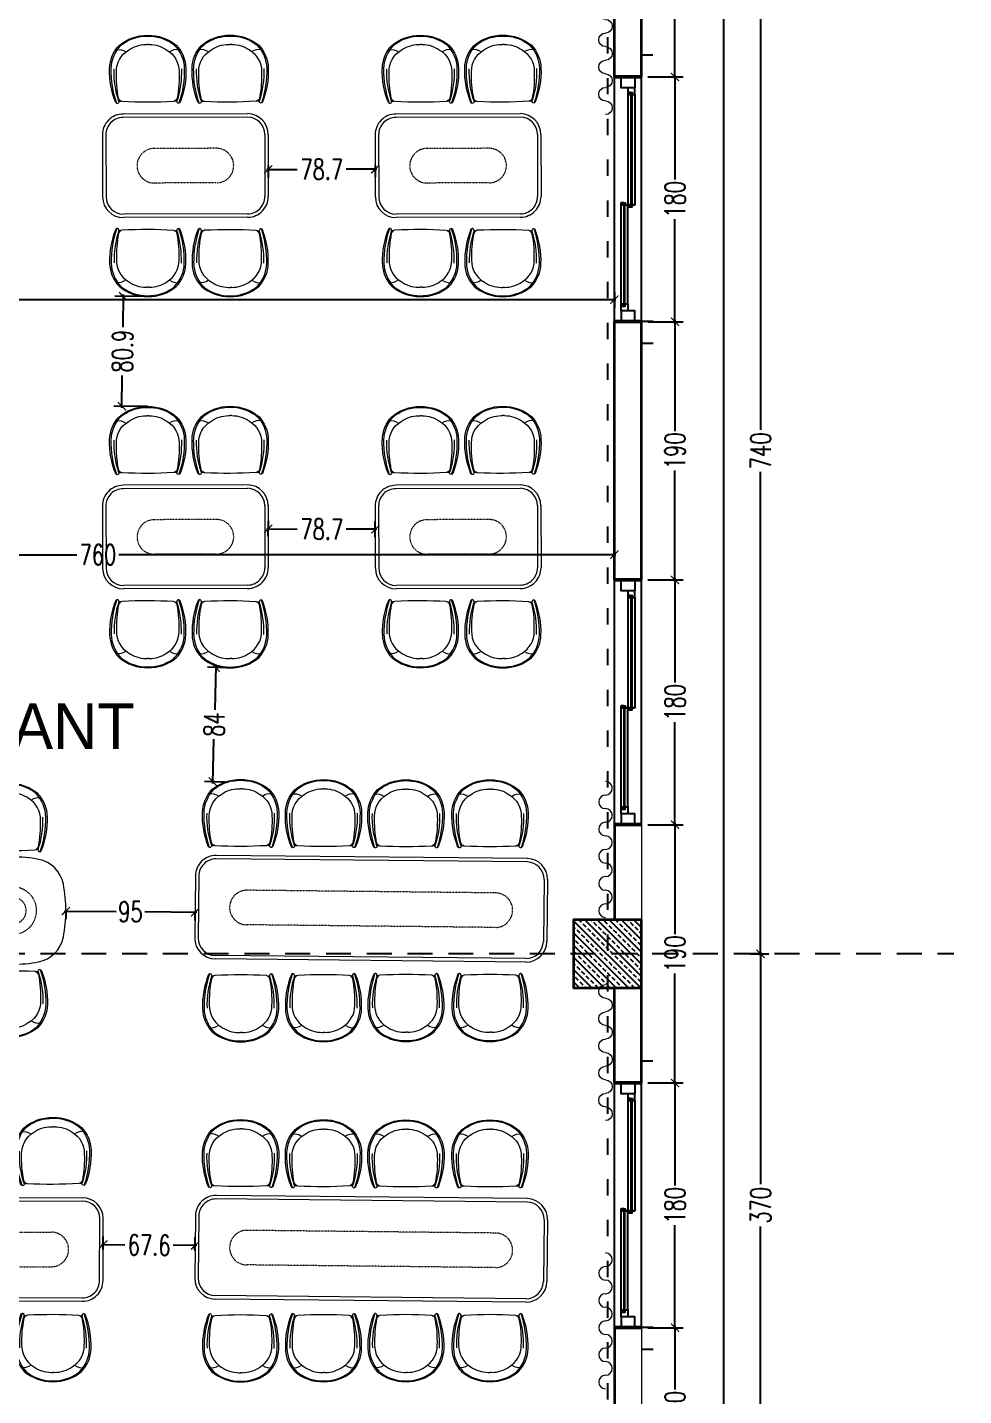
# Model space of a CAD drawing. Header units: centimetres. Extents: x -3207095 to 15275363, y -32656 to 4798027.
# Drawn here: x 685205 to 685894, y 4436887 to 4437893 of the extents above; entities that cross this region are included whole.
import ezdxf

# ---------------------------------------------------------------- set-up
doc = ezdxf.new("R2010")
doc.units = ezdxf.units.CM
for name, pattern in [('ACAD_ISO03W100', [30, 12, -18]), ('DUZ', [500, 500]), ('HIDDEN', [0.375, 0.25, -0.125]), ('TRAZOS1', [0.15, 0.1, -0.05])]:
    doc.linetypes.add(name, pattern=pattern)
doc.layers.get('0').update_dxf_attribs({"color": 1, "linetype": 'DUZ'})
for name, color, linetype in [('AGAC', 116, 'Continuous'), ('DIM', 1, 'DUZ'), ('KOLTAR_F', 145, 'Continuous'), ('PEN', 161, 'Continuous'), ('söve', 26, 'DUZ')]:
    doc.layers.add(name, color=color, linetype=linetype)
for name, color, linetype, lineweight in [('cam', 143, 'Continuous', 20), ('DUV', 220, 'Continuous', 50), ('DUVAR', 7, 'Continuous', 35), ('FE_PERDE', 205, 'Continuous', 15), ('Fix & Furniture', 144, 'Continuous', 13), ('Fix. Furniture', 144, 'Continuous', 9), ('gor25', 142, 'Continuous', 25), ('iç duvar', 7, 'Continuous', 50), ('KOLON_F', 3, 'Continuous', 35), ('Wall', 7, 'Continuous', 35)]:
    doc.layers.add(name, color=color, linetype=linetype, lineweight=lineweight)
doc.styles.add('DIM', font='ROMANSTW.SHX', dxfattribs={"width": 0.7})
doc.dimstyles.new('1_100', dxfattribs={"dimtxt": 15, "dimasz": 6, "dimexe": 6, "dimexo": 0, "dimgap": 2, "dimtad": 0, "dimdec": 1, "dimzin": 11, "dimdsep": 46, "dimtxsty": 'DIM', "dimblk": 'ARCHTICK', "dimcen": 3, "dimdle": 1.25, "dimclrt": 2, "dimadec": 0, "dimazin": 0, "dimtfac": 1.25, "dimtdec": 1, "dimtix": 1, "dimtofl": 0, "dimtmove": 1, "dimatfit": 3, "dimldrblk": 'ARCHTICK', "dimfxl": 20, "dimfxlon": 1, "dimtolj": 1, "dimtzin": 0, "dimarcsym": 0})

# ---------------------------------------------------------------- blocks, each defined once
blk = doc.blocks.new('GEN_BLOCK00601')
at = {"linetype": 'Continuous', "ltscale": 50}
for centre, start, end in [((50, 50), 0, 180), ((150, 50), 180, 0), ((250, 50), 0, 180), ((350, 50), 180, 0), ((450, 50), 0, 180), ((550, 50), 180, 0), ((650, 50), 0, 180), ((750, 50), 180, 0), ((850, 50), 0, 180), ((950, 50), 180, 0)]:
    blk.add_arc(centre, 50, start, end, dxfattribs=at)
for tag in ['FLOOR', 'Sfb']:
    blk.add_attdef(tag, (0, 0), '', height=1)
blk = doc.blocks.new('_ArchTick')
at = {"color": 0, "linetype": 'ByBlock', "const_width": 0.15}
blk.add_lwpolyline([(-0.5, -0.5), (0.5, 0.5)], dxfattribs=at)
blk = doc.blocks.new('*D5616')
at = {"layer": 'Defpoints', "color": 0, "linetype": 'Continuous', "lineweight": 5, "transparency": 16777216}
for p in [(685656.8, 4436936.9), (685681.4, 4436936.9), (685656.8, 4436816.9)]:
    blk.add_point(p, dxfattribs=at)
at = {"layer": 'DIM', "color": 0, "linetype": 'Continuous', "lineweight": -2, "transparency": 16777216}
for p, q in [((685661.4, 4436936.9), (685687.4, 4436936.9)), ((685681.4, 4436938.2), (685681.4, 4436891.4)), ((685681.4, 4436815.7), (685681.4, 4436862.4)), ((685661.4, 4436816.9), (685687.4, 4436816.9))]:
    blk.add_line(p, q, dxfattribs=at)
at = {"layer": 'DIM', "color": 0, "linetype": 'Continuous', "lineweight": -2, "transparency": 16777216, "xscale": 6, "yscale": 6, "zscale": 6}
for p, rotation in [((685681.4, 4436936.9), 90), ((685681.4, 4436816.9), 270)]:
    blk.add_blockref('_ArchTick', p, dxfattribs=dict(at, rotation=rotation))
at = {"layer": 'DIM', "color": 2, "linetype": 'Continuous', "lineweight": 5, "transparency": 16777216, "insert": (685681.4, 4436876.9), "char_height": 15, "attachment_point": 5, "rotation": 90, "style": 'DIM'}
blk.add_mtext('\\A1;120', dxfattribs=at)
blk = doc.blocks.new('*D5617')
at = {"layer": 'Defpoints', "color": 0, "linetype": 'Continuous', "lineweight": 5, "transparency": 16777216}
for p in [(685656.8, 4437116.9), (685681.4, 4437116.9), (685656.8, 4436936.9)]:
    blk.add_point(p, dxfattribs=at)
at = {"layer": 'DIM', "color": 0, "linetype": 'Continuous', "lineweight": -2, "transparency": 16777216}
for p, q in [((685661.4, 4437116.9), (685687.4, 4437116.9)), ((685681.4, 4437118.2), (685681.4, 4437041.4)), ((685681.4, 4436935.7), (685681.4, 4437012.4)), ((685661.4, 4436936.9), (685687.4, 4436936.9))]:
    blk.add_line(p, q, dxfattribs=at)
at = {"layer": 'DIM', "color": 0, "linetype": 'Continuous', "lineweight": -2, "transparency": 16777216, "xscale": 6, "yscale": 6, "zscale": 6}
for p, rotation in [((685681.4, 4437116.9), 90), ((685681.4, 4436936.9), 270)]:
    blk.add_blockref('_ArchTick', p, dxfattribs=dict(at, rotation=rotation))
at = {"layer": 'DIM', "color": 2, "linetype": 'Continuous', "lineweight": 5, "transparency": 16777216, "insert": (685681.4, 4437026.9), "char_height": 15, "attachment_point": 5, "rotation": 90, "style": 'DIM'}
blk.add_mtext('\\A1;180', dxfattribs=at)
blk = doc.blocks.new('*D5618')
at = {"layer": 'Defpoints', "color": 0, "linetype": 'Continuous', "lineweight": 5, "transparency": 16777216}
for p in [(685656.8, 4437306.9), (685681.4, 4437306.9), (685656.8, 4437116.9)]:
    blk.add_point(p, dxfattribs=at)
at = {"layer": 'DIM', "color": 0, "linetype": 'Continuous', "lineweight": -2, "transparency": 16777216}
for p, q in [((685661.4, 4437306.9), (685687.4, 4437306.9)), ((685681.4, 4437308.2), (685681.4, 4437226.4)), ((685681.4, 4437115.7), (685681.4, 4437197.4)), ((685661.4, 4437116.9), (685687.4, 4437116.9))]:
    blk.add_line(p, q, dxfattribs=at)
at = {"layer": 'DIM', "color": 0, "linetype": 'Continuous', "lineweight": -2, "transparency": 16777216, "xscale": 6, "yscale": 6, "zscale": 6}
for p, rotation in [((685681.4, 4437306.9), 90), ((685681.4, 4437116.9), 270)]:
    blk.add_blockref('_ArchTick', p, dxfattribs=dict(at, rotation=rotation))
at = {"layer": 'DIM', "color": 2, "linetype": 'Continuous', "lineweight": 5, "transparency": 16777216, "insert": (685681.4, 4437211.9), "char_height": 15, "attachment_point": 5, "rotation": 90, "style": 'DIM'}
blk.add_mtext('\\A1;190', dxfattribs=at)
blk = doc.blocks.new('*D5619')
at = {"layer": 'Defpoints', "color": 0, "linetype": 'Continuous', "lineweight": 5, "transparency": 16777216}
for p in [(685656.8, 4437486.9), (685681.4, 4437486.9), (685656.8, 4437306.9)]:
    blk.add_point(p, dxfattribs=at)
at = {"layer": 'DIM', "color": 0, "linetype": 'Continuous', "lineweight": -2, "transparency": 16777216}
for p, q in [((685661.4, 4437486.9), (685687.4, 4437486.9)), ((685681.4, 4437488.2), (685681.4, 4437411.4)), ((685681.4, 4437305.7), (685681.4, 4437382.4)), ((685661.4, 4437306.9), (685687.4, 4437306.9))]:
    blk.add_line(p, q, dxfattribs=at)
at = {"layer": 'DIM', "color": 0, "linetype": 'Continuous', "lineweight": -2, "transparency": 16777216, "xscale": 6, "yscale": 6, "zscale": 6}
for p, rotation in [((685681.4, 4437486.9), 90), ((685681.4, 4437306.9), 270)]:
    blk.add_blockref('_ArchTick', p, dxfattribs=dict(at, rotation=rotation))
at = {"layer": 'DIM', "color": 2, "linetype": 'Continuous', "lineweight": 5, "transparency": 16777216, "insert": (685681.4, 4437396.9), "char_height": 15, "attachment_point": 5, "rotation": 90, "style": 'DIM'}
blk.add_mtext('\\A1;180', dxfattribs=at)
blk = doc.blocks.new('*D5620')
at = {"layer": 'Defpoints', "color": 0, "linetype": 'Continuous', "lineweight": 5, "transparency": 16777216}
for p in [(685656.8, 4437676.9), (685681.4, 4437676.9), (685656.8, 4437486.9)]:
    blk.add_point(p, dxfattribs=at)
at = {"layer": 'DIM', "color": 0, "linetype": 'Continuous', "lineweight": -2, "transparency": 16777216}
for p, q in [((685681.4, 4437678.2), (685681.4, 4437596.4)), ((685661.4, 4437676.9), (685687.4, 4437676.9)), ((685681.4, 4437485.7), (685681.4, 4437567.4)), ((685661.4, 4437486.9), (685687.4, 4437486.9))]:
    blk.add_line(p, q, dxfattribs=at)
at = {"layer": 'DIM', "color": 0, "linetype": 'Continuous', "lineweight": -2, "transparency": 16777216, "xscale": 6, "yscale": 6, "zscale": 6}
for p, rotation in [((685681.4, 4437676.9), 90), ((685681.4, 4437486.9), 270)]:
    blk.add_blockref('_ArchTick', p, dxfattribs=dict(at, rotation=rotation))
at = {"layer": 'DIM', "color": 2, "linetype": 'Continuous', "lineweight": 5, "transparency": 16777216, "insert": (685681.4, 4437581.9), "char_height": 15, "attachment_point": 5, "rotation": 90, "style": 'DIM'}
blk.add_mtext('\\A1;190', dxfattribs=at)
blk = doc.blocks.new('*D5621')
at = {"layer": 'Defpoints', "color": 0, "linetype": 'Continuous', "lineweight": 5, "transparency": 16777216}
for p in [(685656.8, 4437856.9), (685681.4, 4437856.9), (685656.8, 4437676.9)]:
    blk.add_point(p, dxfattribs=at)
at = {"layer": 'DIM', "color": 0, "linetype": 'Continuous', "lineweight": -2, "transparency": 16777216}
for p, q in [((685661.4, 4437856.9), (685687.4, 4437856.9)), ((685681.4, 4437858.2), (685681.4, 4437781.4)), ((685681.4, 4437675.7), (685681.4, 4437752.4)), ((685661.4, 4437676.9), (685687.4, 4437676.9))]:
    blk.add_line(p, q, dxfattribs=at)
at = {"layer": 'DIM', "color": 0, "linetype": 'Continuous', "lineweight": -2, "transparency": 16777216, "xscale": 6, "yscale": 6, "zscale": 6}
for p, rotation in [((685681.4, 4437856.9), 90), ((685681.4, 4437676.9), 270)]:
    blk.add_blockref('_ArchTick', p, dxfattribs=dict(at, rotation=rotation))
at = {"layer": 'DIM', "color": 2, "linetype": 'Continuous', "lineweight": 5, "transparency": 16777216, "insert": (685681.4, 4437766.9), "char_height": 15, "attachment_point": 5, "rotation": 90, "style": 'DIM'}
blk.add_mtext('\\A1;180', dxfattribs=at)
blk = doc.blocks.new('*D5622')
at = {"layer": 'Defpoints', "color": 0, "linetype": 'Continuous', "lineweight": 5, "transparency": 16777216}
for p in [(685656.8, 4438046.9), (685681.4, 4438046.9), (685656.8, 4437856.9)]:
    blk.add_point(p, dxfattribs=at)
at = {"layer": 'DIM', "color": 0, "linetype": 'Continuous', "lineweight": -2, "transparency": 16777216}
for p, q in [((685661.4, 4438046.9), (685687.4, 4438046.9)), ((685681.4, 4438048.2), (685681.4, 4437966.4)), ((685681.4, 4437855.7), (685681.4, 4437937.4)), ((685661.4, 4437856.9), (685687.4, 4437856.9))]:
    blk.add_line(p, q, dxfattribs=at)
at = {"layer": 'DIM', "color": 0, "linetype": 'Continuous', "lineweight": -2, "transparency": 16777216, "xscale": 6, "yscale": 6, "zscale": 6}
for p, rotation in [((685681.4, 4438046.9), 90), ((685681.4, 4437856.9), 270)]:
    blk.add_blockref('_ArchTick', p, dxfattribs=dict(at, rotation=rotation))
at = {"layer": 'DIM', "color": 2, "linetype": 'Continuous', "lineweight": 5, "transparency": 16777216, "insert": (685681.4, 4437951.9), "char_height": 15, "attachment_point": 5, "rotation": 90, "style": 'DIM'}
blk.add_mtext('\\A1;190', dxfattribs=at)
blk = doc.blocks.new('*D4533')
at = {"layer": 'Defpoints', "color": 0, "linetype": 'Continuous', "lineweight": 5, "transparency": 16777216}
for p in [(685736.8, 4437951.9), (685736.8, 4437211.9), (685744.4, 4437211.9)]:
    blk.add_point(p, dxfattribs=at)
at = {"layer": 'DIM', "color": 0, "linetype": 'Continuous', "lineweight": -2, "transparency": 16777216}
for p, q in [((685736.8, 4437951.9), (685750.4, 4437951.9)), ((685744.4, 4437953.2), (685744.4, 4437597.4)), ((685744.4, 4437210.7), (685744.4, 4437566.4)), ((685736.8, 4437211.9), (685750.4, 4437211.9))]:
    blk.add_line(p, q, dxfattribs=at)
at = {"layer": 'DIM', "color": 0, "linetype": 'Continuous', "lineweight": -2, "transparency": 16777216, "xscale": 6, "yscale": 6, "zscale": 6}
for p, rotation in [((685744.4, 4437951.9), 90), ((685744.4, 4437211.9), 270)]:
    blk.add_blockref('_ArchTick', p, dxfattribs=dict(at, rotation=rotation))
at = {"layer": 'DIM', "color": 2, "linetype": 'Continuous', "lineweight": 5, "transparency": 16777216, "insert": (685744.4, 4437581.9), "char_height": 15, "attachment_point": 5, "rotation": 90, "style": 'DIM'}
blk.add_mtext('\\A1;740', dxfattribs=at)
blk = doc.blocks.new('*D5636')
at = {"layer": 'Defpoints', "color": 0, "linetype": 'Continuous', "lineweight": 5, "transparency": 16777216}
for p in [(685736.8, 4437211.9), (685744.4, 4436841.9), (685807.3, 4436841.9)]:
    blk.add_point(p, dxfattribs=at)
at = {"layer": 'DIM', "color": 0, "linetype": 'Continuous', "lineweight": -2, "transparency": 16777216}
for p, q in [((685736.8, 4437211.9), (685750.4, 4437211.9)), ((685744.4, 4437213.2), (685744.4, 4437042.4)), ((685744.4, 4436840.7), (685744.4, 4437011.4)), ((685764.4, 4436841.9), (685738.4, 4436841.9))]:
    blk.add_line(p, q, dxfattribs=at)
at = {"layer": 'DIM', "color": 0, "linetype": 'Continuous', "lineweight": -2, "transparency": 16777216, "xscale": 6, "yscale": 6, "zscale": 6}
for p, rotation in [((685744.4, 4437211.9), 90), ((685744.4, 4436841.9), 270)]:
    blk.add_blockref('_ArchTick', p, dxfattribs=dict(at, rotation=rotation))
at = {"layer": 'DIM', "color": 2, "linetype": 'Continuous', "lineweight": 5, "transparency": 16777216, "insert": (685744.4, 4437026.9), "char_height": 15, "attachment_point": 5, "rotation": 90, "style": 'DIM'}
blk.add_mtext('\\A1;370', dxfattribs=at)
blk = doc.blocks.new('*D4552')
at = {"layer": 'Defpoints', "color": 0, "linetype": 'Continuous', "lineweight": 5, "transparency": 16777216}
for p in [(685687.4, 4439756.9), (685717.3, 4439756.9), (685687.4, 4436816.9)]:
    blk.add_point(p, dxfattribs=at)
at = {"layer": 'DIM', "color": 0, "linetype": 'Continuous', "lineweight": -2, "transparency": 16777216}
for p, q in [((685697.3, 4439756.9), (685723.3, 4439756.9)), ((685717.3, 4439758.2), (685717.3, 4438307.4)), ((685717.3, 4436815.7), (685717.3, 4438266.4)), ((685697.3, 4436816.9), (685723.3, 4436816.9))]:
    blk.add_line(p, q, dxfattribs=at)
at = {"layer": 'DIM', "color": 0, "linetype": 'Continuous', "lineweight": -2, "transparency": 16777216, "xscale": 6, "yscale": 6, "zscale": 6}
for p, rotation in [((685717.3, 4439756.9), 90), ((685717.3, 4436816.9), 270)]:
    blk.add_blockref('_ArchTick', p, dxfattribs=dict(at, rotation=rotation))
at = {"layer": 'DIM', "color": 2, "linetype": 'Continuous', "lineweight": 5, "transparency": 16777216, "insert": (685717.3, 4438286.9), "char_height": 15, "attachment_point": 5, "rotation": 90, "style": 'DIM'}
blk.add_mtext('\\A1;2940', dxfattribs=at)
blk = doc.blocks.new('*D5537')
at = {"layer": 'Defpoints', "color": 0, "linetype": 'Continuous', "lineweight": 5, "transparency": 16777216}
for p in [(684566.8, 4437706.4), (685636.8, 4437698.9), (685636.8, 4437693.1)]:
    blk.add_point(p, dxfattribs=at)
at = {"layer": 'DIM', "color": 0, "linetype": 'Continuous', "lineweight": -2, "transparency": 16777216}
for p, q in [((684566.8, 4437706.4), (684566.8, 4437687.1)), ((685636.8, 4437698.9), (685636.8, 4437687.1)), ((684565.5, 4437693.1), (685082.3, 4437693.1)), ((685638, 4437693.1), (685121.3, 4437693.1))]:
    blk.add_line(p, q, dxfattribs=at)
at = {"layer": 'DIM', "color": 0, "linetype": 'Continuous', "lineweight": -2, "transparency": 16777216, "xscale": 6, "yscale": 6, "zscale": 6, "rotation": 180}
blk.add_blockref('_ArchTick', (684566.8, 4437693.1), dxfattribs=at)
at = {"layer": 'DIM', "color": 0, "linetype": 'Continuous', "lineweight": -2, "transparency": 16777216, "xscale": 6, "yscale": 6, "zscale": 6}
blk.add_blockref('_ArchTick', (685636.8, 4437693.1), dxfattribs=at)
at = {"layer": 'DIM', "color": 2, "linetype": 'Continuous', "lineweight": 5, "transparency": 16777216, "insert": (685101.8, 4437693.1), "char_height": 15, "attachment_point": 5, "style": 'DIM'}
blk.add_mtext('\\A1;1070', dxfattribs=at)
blk = doc.blocks.new('*D5544')
at = {"layer": 'Defpoints', "color": 0, "linetype": 'Continuous', "lineweight": 5, "transparency": 16777216}
for p in [(684876.8, 4437526.9), (685636.8, 4437526.9), (685636.8, 4437505.5)]:
    blk.add_point(p, dxfattribs=at)
at = {"layer": 'DIM', "color": 0, "linetype": 'Continuous', "lineweight": -2, "transparency": 16777216}
for p, q in [((684876.8, 4437525.5), (684876.8, 4437499.5)), ((685636.8, 4437525.5), (685636.8, 4437499.5)), ((684875.5, 4437505.5), (685241.3, 4437505.5)), ((685638, 4437505.5), (685272.3, 4437505.5))]:
    blk.add_line(p, q, dxfattribs=at)
at = {"layer": 'DIM', "color": 0, "linetype": 'Continuous', "lineweight": -2, "transparency": 16777216, "xscale": 6, "yscale": 6, "zscale": 6, "rotation": 180}
blk.add_blockref('_ArchTick', (684876.8, 4437505.5), dxfattribs=at)
at = {"layer": 'DIM', "color": 0, "linetype": 'Continuous', "lineweight": -2, "transparency": 16777216, "xscale": 6, "yscale": 6, "zscale": 6}
blk.add_blockref('_ArchTick', (685636.8, 4437505.5), dxfattribs=at)
at = {"layer": 'DIM', "color": 2, "linetype": 'Continuous', "lineweight": 5, "transparency": 16777216, "insert": (685256.8, 4437505.5), "char_height": 15, "attachment_point": 5, "style": 'DIM'}
blk.add_mtext('\\A1;760', dxfattribs=at)
blk = doc.blocks.new('*D5711')
at = {"layer": 'Defpoints', "color": 0, "linetype": 'Continuous', "lineweight": 5, "transparency": 16777216}
for p in [(0, 4437573.7), (-26.4, 4437528.7), (690996.9, 4437528.7)]:
    blk.add_point(p, dxfattribs=at)
at = {"layer": 'DIM', "color": 0, "linetype": 'Continuous', "lineweight": -2, "transparency": 16777216}
for p, q in [((-6.4, 4437573.7), (-32.4, 4437573.7)), ((-26.4, 4437575), (-26.4, 4437561.7)), ((-26.4, 4437527.5), (-26.4, 4437540.7)), ((-6.4, 4437528.7), (-32.4, 4437528.7))]:
    blk.add_line(p, q, dxfattribs=at)
at = {"layer": 'DIM', "color": 0, "linetype": 'Continuous', "lineweight": -2, "transparency": 16777216, "xscale": 6, "yscale": 6, "zscale": 6}
for p, rotation in [((-26.4, 4437573.7), 90), ((-26.4, 4437528.7), 270)]:
    blk.add_blockref('_ArchTick', p, dxfattribs=dict(at, rotation=rotation))
at = {"layer": 'DIM', "color": 2, "linetype": 'Continuous', "lineweight": 5, "transparency": 16777216, "insert": (-26.4, 4437551.2), "char_height": 15, "attachment_point": 5, "rotation": 90, "style": 'DIM'}
blk.add_mtext('\\A1;45', dxfattribs=at)
blk = doc.blocks.new('erghsdfhdsrfhdf')
at = {"layer": 'Fix. Furniture', "ltscale": 0.02}
for p, q in [((2851.99, 3354.74), (2869.82, 3352.25)), ((2852.13, 3355.73), (2869.95, 3353.24)), ((2845.64, 3309.18), (2863.47, 3306.69)), ((2845.5, 3308.19), (2863.33, 3305.7))]:
    blk.add_line(p, q, dxfattribs=at)
at = {"layer": 'Fix. Furniture', "linetype": 'TRAZOS1', "ltscale": 0.02}
for p, q in [((2854.02, 3340.32), (2851.53, 3322.49)), ((2863.92, 3338.94), (2861.44, 3321.11))]:
    blk.add_line(p, q, dxfattribs=at)
at = {"layer": 'Fix. Furniture'}
for points in [[(2845.37, 3350.71), (2840.39, 3314.95)], [(2846.36, 3350.57), (2841.38, 3314.82)], [(2874.08, 3346.61), (2869.11, 3310.95)], [(2875.07, 3346.47), (2870.1, 3310.82)]]:
    blk.add_lwpolyline(points, dxfattribs=at)
at = {"layer": 'Fix. Furniture', "ltscale": 0.02}
for centre, radius, start, end in [((2851.32, 3349.76), 6.03, 81.8335, 170.8928), ((2851.32, 3349.76), 5.03, 81.8335, 170.8928), ((2869.12, 3347.3), 6, 352.037, 82.037), ((2869.12, 3347.3), 5, 352.037, 82.037), ((2846.33, 3314.13), 6, 172.0349, 262.0677), ((2846.33, 3314.13), 5, 172.0349, 262.0677), ((2864.15, 3311.65), 6, 262.0806, 352.0806), ((2864.15, 3311.65), 5, 262.0806, 352.0806)]:
    blk.add_arc(centre, radius, start, end, dxfattribs=at)
at = {"layer": 'Fix. Furniture', "linetype": 'TRAZOS1', "ltscale": 0.02}
for centre, start, end in [((2858.97, 3339.63), 352.0595, 172.0595), ((2856.48, 3321.8), 172.0715, 352.0715)]:
    blk.add_arc(centre, 5, start, end, dxfattribs=at)
blk = doc.blocks.new('Sofa chair')
at = {"layer": 'Fix. Furniture', "ltscale": 60}
for p in [(11009.73, -1157.89), (11010.71, -1157.89)]:
    blk.add_line(p, (11010.22, -1157.89), dxfattribs=at)
for centre, radius, start, end in [((11009.97, -1167.67), 12.46, 88.8214, 130.1423), ((11009.97, -1167.43), 11.98, 88.8214, 125.7721), ((11010.48, -1167.67), 12.46, 49.8577, 91.1786), ((11010.48, -1167.43), 11.98, 54.2279, 91.1786), ((11009.09, -1165), 9.91, 136.2429, 178.6726), ((11009.55, -1165.04), 9.91, 136.2429, 178.6726), ((11001.66, -1163.04), 3.78, 53.312, 100.6327), ((11008.32, -1165.68), 7.18, 120.8927, 180.5425), ((11009.94, -1166.59), 11.29, 128.1518, 131.9169), ((11009.73, -1166.67), 8.78, 90, 125.5055), ((11010.71, -1166.67), 8.78, 54.4945, 90), ((11012.13, -1165.68), 7.18, 359.4575, 59.1073), ((11018.78, -1163.04), 3.78, 79.3673, 126.688), ((11010.51, -1166.59), 11.29, 48.0831, 51.8482), ((11010.89, -1165.04), 9.91, 1.3274, 43.7571), ((11011.35, -1165), 9.91, 1.3274, 43.7571), ((11023.36, -1165.63), 24.19, 177.9612, 201.9196), ((11029.4, -1165.31), 29.76, 179.0327, 198.7819), ((11027.23, -1165.91), 26.76, 177.9333, 198.3332), ((10993.21, -1165.91), 26.76, 341.6668, 2.0667), ((10991.05, -1165.31), 29.76, 341.2181, 0.9673), ((10997.09, -1165.63), 24.19, 338.0804, 2.0388), ((11035.54, -1166.96), 34.42, 177.991, 190.8222), ((10984.9, -1166.96), 34.42, 349.1778, 2.009), ((11001.43, -1174.3), 0.63, 215.7325, 257.7956), ((11001.33, -1174.41), 0.509, 265.9106, 8.7207), ((11003, -1173.11), 1.3, 193.9233, 259.7562), ((11002.27, -1174.86), 0.607, 66.9234, 134.8673), ((11010.22, -1042.05), 132.55, 266.7757, 273.2243), ((11017.45, -1173.11), 1.3, 280.2438, 346.0767), ((11018.18, -1174.86), 0.607, 45.1327, 113.0766), ((11019.12, -1174.41), 0.509, 171.2793, 274.0894), ((11019.02, -1174.3), 0.63, 282.2044, 324.2675)]:
    blk.add_arc(centre, radius, start, end, dxfattribs=at)
blk = doc.blocks.new('dfghdfssdfgdfsgsdfh')
at = {"layer": 'Fix. Furniture', "rotation": 89.74442092864815}
for p in [(72427.33, -12403.47), (72427.3, -12427.35)]:
    blk.add_blockref('Sofa chair', p, dxfattribs=at)
at = {"layer": 'Fix. Furniture', "xscale": -1, "rotation": 270.2555790713519}
for p in [(74911.61, -12403.47), (74911.64, -12427.35)]:
    blk.add_blockref('Sofa chair', p, dxfattribs=at)
at = {"layer": 'Wall', "rotation": 188.1061570303212}
blk.add_blockref('erghsdfhdsrfhdf', (76029.06, 2290.94), dxfattribs=at)
blk = doc.blocks.new('ryheryhdh')
at = {"layer": 'Fix. Furniture', "ltscale": 0.02}
for p, q in [((3352.95, 3769.72), (3353.05, 3787.72)), ((3353.95, 3769.72), (3354.05, 3787.72)), ((3453.95, 3769.19), (3454.05, 3787.19)), ((3454.95, 3769.19), (3455.05, 3787.19))]:
    blk.add_line(p, q, dxfattribs=at)
at = {"layer": 'Fix. Furniture', "linetype": 'TRAZOS1', "ltscale": 0.02}
for p, q in [((3368, 3783.67), (3440.02, 3783.27)), ((3367.97, 3773.67), (3439.97, 3773.27))]:
    blk.add_line(p, q, dxfattribs=at)
at = {"layer": 'Fix. Furniture'}
for points in [[(3359.05, 3793.64), (3449.08, 3793.22)], [(3359.05, 3792.64), (3449.07, 3792.22)], [(3358.85, 3764.64), (3448.93, 3764.22)], [(3358.82, 3763.64), (3448.92, 3763.22)]]:
    blk.add_lwpolyline(points, dxfattribs=at)
at = {"layer": 'Fix. Furniture', "ltscale": 0.02}
for centre, radius, start, end in [((3359.05, 3787.64), 6, 89.672, 179.672), ((3359.05, 3787.64), 5, 89.672, 179.672), ((3449.04, 3787.22), 6, 359.7155, 89.7155), ((3449.04, 3787.22), 5, 359.7155, 89.7155), ((3358.98, 3769.67), 6.03, 179.4685, 268.5278), ((3358.98, 3769.67), 5.03, 179.4685, 268.5278), ((3448.95, 3769.22), 6, 269.6699, 359.7027), ((3448.95, 3769.22), 5, 269.6699, 359.7027)]:
    blk.add_arc(centre, radius, start, end, dxfattribs=at)
at = {"layer": 'Fix. Furniture', "linetype": 'TRAZOS1', "ltscale": 0.02}
for centre, start, end in [((3368, 3778.67), 89.6129, 269.692), ((3440, 3778.27), 269.7065, 89.7065)]:
    blk.add_arc(centre, 5, start, end, dxfattribs=at)
blk = doc.blocks.new('dfghsdfhdsfhssdfh')
at = {"layer": 'Fix. Furniture', "xscale": -1, "rotation": 0.06356316007778418}
for p in [(84584.39, -394.81), (84608.4, -394.86), (84632.28, -394.91), (84656.63, -394.91)]:
    blk.add_blockref('Sofa chair', p, dxfattribs=at)
at = {"layer": 'Fix. Furniture', "rotation": 179.9364368399222}
for p in [(84584.39, -2805.63), (84608.4, -2805.58), (84632.28, -2805.54), (84656.63, -2805.54)]:
    blk.add_blockref('Sofa chair', p, dxfattribs=at)
at = {"layer": 'Wall', "rotation": 179.6991021124856}
blk.add_blockref('ryheryhdh', (77037.07, 2160.84), dxfattribs=at)
blk = doc.blocks.new('asdafgadg')
at = {"layer": 'Fix. Furniture', "ltscale": 0.02}
for p, q in [((3026.28, 3342.05), (3030.35, 3324.52)), ((3027.26, 3342.28), (3031.32, 3324.74)), ((2951.27, 3324.67), (2955.33, 3307.14)), ((2952.24, 3324.9), (2956.31, 3307.36))]:
    blk.add_line(p, q, dxfattribs=at)
at = {"layer": 'Fix. Furniture', "linetype": 'TRAZOS1', "ltscale": 0.02}
for p, q in [((3013.61, 3335.01), (2966.79, 3324.16)), ((3015.81, 3325.25), (2969.04, 3314.42))]:
    blk.add_line(p, q, dxfattribs=at)
at = {"layer": 'Fix. Furniture'}
for points in [[(3020.15, 3346.79), (2955.76, 3331.87)], [(3020.37, 3345.81), (2955.98, 3330.9)], [(3026.6, 3318.52), (2962.31, 3303.62)], [(3026.83, 3317.54), (2962.53, 3302.64)]]:
    blk.add_lwpolyline(points, dxfattribs=at)
at = {"layer": 'Fix. Furniture', "ltscale": 0.02}
for centre, radius, start, end in [((3021.39, 3340.89), 6.03, 12.8143, 101.8736), ((3021.39, 3340.89), 5.03, 12.8143, 101.8736), ((2957.12, 3326.02), 6, 103.0157, 193.0485), ((2957.12, 3326.02), 5, 103.0157, 193.0485), ((3025.47, 3323.39), 6, 283.0178, 13.0178), ((3025.47, 3323.39), 5, 283.0178, 13.0178), ((2961.18, 3308.49), 6, 193.0613, 283.0613), ((2961.18, 3308.49), 5, 193.0613, 283.0613)]:
    blk.add_arc(centre, radius, start, end, dxfattribs=at)
at = {"layer": 'Fix. Furniture', "linetype": 'TRAZOS1', "ltscale": 0.02}
for centre, start, end in [((3014.68, 3330.12), 282.9587, 103.0379), ((2967.92, 3319.29), 103.0523, 283.0523)]:
    blk.add_arc(centre, 5, start, end, dxfattribs=at)
blk = doc.blocks.new('dfghsdfhdsfhsdfh')
at = {"layer": 'Fix & Furniture', "rotation": 166.8765667516795}
blk.add_blockref('asdafgadg', (77264.71, 1213.39), dxfattribs=at)
at = {"layer": 'Fix. Furniture', "xscale": -1, "rotation": 0.2555790713518213}
for p in [(84578.16, -102.86), (84602.16, -102.83), (84626.05, -102.8)]:
    blk.add_blockref('Sofa chair', p, dxfattribs=at)
at = {"layer": 'Fix. Furniture', "rotation": 179.7444209286481}
for p in [(84578.16, -2587.87), (84602.16, -2587.9), (84626.05, -2587.93)]:
    blk.add_blockref('Sofa chair', p, dxfattribs=at)
blk = doc.blocks.new('dfshsdfhsdhsdfh')
at = {"layer": 'Fix. Furniture', "linetype": 'HIDDEN', "ltscale": 0.02}
for radius in [7, 4]:
    blk.add_circle((59672.86, 2781.15), radius, dxfattribs=at)
at = {"layer": 'Fix. Furniture', "ltscale": 0.02}
for centre, radius, start, end in [((59666.86, 2787.14), 9, 100.4699, 169.5301), ((59672.86, 2755.21), 41.49, 79.325, 100.6032), ((59678.86, 2787.14), 9, 10.4699, 79.5208), ((59698.8, 2781.15), 41.49, 169.3968, 190.675), ((59646.93, 2781.15), 41.49, 349.325, 10.6032), ((59666.86, 2775.15), 9, 190.4792, 259.5301), ((59678.86, 2775.15), 9, 280.4792, 349.5208), ((59672.86, 2807.08), 41.49, 259.3968, 280.675)]:
    blk.add_arc(centre, radius, start, end, dxfattribs=at)
blk = doc.blocks.new('dfgsdfgsdfghsdfh')
at = {"layer": 'Fix. Furniture', "rotation": 89.74442092864815}
blk.add_blockref('Sofa chair', (72427.25, -12474.52), dxfattribs=at)
at = {"layer": 'Fix. Furniture', "xscale": -1, "rotation": 270.2555790713519}
blk.add_blockref('Sofa chair', (74909.45, -12474.52), dxfattribs=at)
at = {"layer": 'Wall', "rotation": 90}
blk.add_blockref('dfshsdfhsdhsdfh', (76449.5, -61141.64), dxfattribs=at)
blk = doc.blocks.new('*D5904')
at = {"layer": 'Defpoints', "color": 0, "linetype": 'Continuous', "lineweight": 5, "transparency": 16777216}
for p in [(685343.5, 4437422.5), (685352.7, 4437422.3), (685350.5, 4437338.3)]:
    blk.add_point(p, dxfattribs=at)
at = {"layer": 'DIM', "color": 0, "linetype": 'Continuous', "lineweight": -2, "transparency": 16777216}
for p, q in [((685352.7, 4437422.3), (685337.5, 4437422.7)), ((685343.5, 4437423.8), (685342.7, 4437391.3)), ((685341.3, 4437337.3), (685342.1, 4437369.8)), ((685350.5, 4437338.3), (685335.3, 4437338.7))]:
    blk.add_line(p, q, dxfattribs=at)
at = {"layer": 'DIM', "color": 0, "linetype": 'Continuous', "lineweight": -2, "transparency": 16777216, "xscale": 6, "yscale": 6, "zscale": 6}
for p, rotation in [((685343.5, 4437422.5), 88.54013119518646), ((685341.3, 4437338.6), 268.5401311951864)]:
    blk.add_blockref('_ArchTick', p, dxfattribs=dict(at, rotation=rotation))
at = {"layer": 'DIM', "color": 2, "linetype": 'Continuous', "lineweight": 5, "transparency": 16777216, "insert": (685342.4, 4437380.6), "char_height": 15, "attachment_point": 5, "rotation": 88.5401, "style": 'DIM'}
blk.add_mtext('\\A1;84', dxfattribs=at)
blk = doc.blocks.new('*D5905')
at = {"layer": 'Defpoints', "color": 0, "linetype": 'Continuous', "lineweight": 5, "transparency": 16777216}
for p in [(685294, 4437695.4), (685274.5, 4437614.7), (685293.2, 4437614.5)]:
    blk.add_point(p, dxfattribs=at)
at = {"layer": 'DIM', "color": 0, "linetype": 'Continuous', "lineweight": -2, "transparency": 16777216}
for p, q in [((685294, 4437695.4), (685269.3, 4437695.7)), ((685275.3, 4437696.9), (685275.1, 4437672.9)), ((685274.5, 4437613.5), (685274.7, 4437637.4)), ((685293.2, 4437614.5), (685268.5, 4437614.8))]:
    blk.add_line(p, q, dxfattribs=at)
at = {"layer": 'DIM', "color": 0, "linetype": 'Continuous', "lineweight": -2, "transparency": 16777216, "xscale": 6, "yscale": 6, "zscale": 6}
for p, rotation in [((685275.3, 4437695.6), 89.40904241057757), ((685274.5, 4437614.7), 269.4090424105776)]:
    blk.add_blockref('_ArchTick', p, dxfattribs=dict(at, rotation=rotation))
at = {"layer": 'DIM', "color": 2, "linetype": 'Continuous', "lineweight": 5, "transparency": 16777216, "insert": (685274.9, 4437655.2), "char_height": 15, "attachment_point": 5, "rotation": 89.409, "style": 'DIM'}
blk.add_mtext('\\A1;80.9', dxfattribs=at)
blk = doc.blocks.new('*D5906')
at = {"layer": 'Defpoints', "color": 0, "linetype": 'Continuous', "lineweight": 5, "transparency": 16777216}
for p in [(685382.1, 4437518.8), (685460.8, 4437518.4), (685460.9, 4437524.2)]:
    blk.add_point(p, dxfattribs=at)
at = {"layer": 'DIM', "color": 0, "linetype": 'Continuous', "lineweight": -2, "transparency": 16777216}
for p, q in [((685382.1, 4437518.8), (685382.2, 4437530.5)), ((685460.8, 4437518.4), (685460.9, 4437530.2)), ((685380.9, 4437524.5), (685403.5, 4437524.4)), ((685462.1, 4437524.2), (685439.5, 4437524.3))]:
    blk.add_line(p, q, dxfattribs=at)
at = {"layer": 'DIM', "color": 0, "linetype": 'Continuous', "lineweight": -2, "transparency": 16777216, "xscale": 6, "yscale": 6, "zscale": 6}
for p, rotation in [((685382.1, 4437524.5), 179.7362816062295), ((685460.9, 4437524.2), 359.7362816062295)]:
    blk.add_blockref('_ArchTick', p, dxfattribs=dict(at, rotation=rotation))
at = {"layer": 'DIM', "color": 2, "linetype": 'Continuous', "lineweight": 5, "transparency": 16777216, "insert": (685421.5, 4437524.3), "char_height": 15, "attachment_point": 5, "rotation": 359.7363, "style": 'DIM'}
blk.add_mtext('\\A1;78.7', dxfattribs=at)
blk = doc.blocks.new('*D5910')
at = {"layer": 'Defpoints', "color": 0, "linetype": 'Continuous', "lineweight": 5, "transparency": 16777216}
for p in [(685233.2, 4437243.6), (685328.2, 4437242.6), (685328.2, 4437242.4)]:
    blk.add_point(p, dxfattribs=at)
at = {"layer": 'DIM', "color": 0, "linetype": 'Continuous', "lineweight": -2, "transparency": 16777216}
for p, q in [((685231.9, 4437243.4), (685270.2, 4437243)), ((685233.2, 4437243.6), (685233.1, 4437237.4)), ((685329.5, 4437242.4), (685291.2, 4437242.8)), ((685328.2, 4437242.6), (685328.2, 4437236.4))]:
    blk.add_line(p, q, dxfattribs=at)
at = {"layer": 'DIM', "color": 0, "linetype": 'Continuous', "lineweight": -2, "transparency": 16777216, "xscale": 6, "yscale": 6, "zscale": 6}
for p, rotation in [((685233.2, 4437243.4), 179.3982042252196), ((685328.2, 4437242.4), 359.3982042252196)]:
    blk.add_blockref('_ArchTick', p, dxfattribs=dict(at, rotation=rotation))
at = {"layer": 'DIM', "color": 2, "linetype": 'Continuous', "lineweight": 5, "transparency": 16777216, "insert": (685280.7, 4437242.9), "char_height": 15, "attachment_point": 5, "rotation": 359.3982, "style": 'DIM'}
blk.add_mtext('\\A1;95', dxfattribs=at)
blk = doc.blocks.new('*D5911')
at = {"layer": 'Defpoints', "color": 0, "linetype": 'Continuous', "lineweight": 5, "transparency": 16777216}
for p in [(685382.1, 4437791.9), (685460.8, 4437792.1), (685460.9, 4437789.1)]:
    blk.add_point(p, dxfattribs=at)
at = {"layer": 'DIM', "color": 0, "linetype": 'Continuous', "lineweight": -2, "transparency": 16777216}
for p, q in [((685380.9, 4437788.9), (685403.5, 4437788.9)), ((685382.1, 4437791.9), (685382.1, 4437782.9)), ((685462.1, 4437789.1), (685439.5, 4437789)), ((685460.8, 4437792.1), (685460.9, 4437783.1))]:
    blk.add_line(p, q, dxfattribs=at)
at = {"layer": 'DIM', "color": 0, "linetype": 'Continuous', "lineweight": -2, "transparency": 16777216, "xscale": 6, "yscale": 6, "zscale": 6}
for p, rotation in [((685382.1, 4437788.9), 180.1703207547497), ((685460.9, 4437789.1), 0.1703207547496922)]:
    blk.add_blockref('_ArchTick', p, dxfattribs=dict(at, rotation=rotation))
at = {"layer": 'DIM', "color": 2, "linetype": 'Continuous', "lineweight": 5, "transparency": 16777216, "insert": (685421.5, 4437789), "char_height": 15, "attachment_point": 5, "rotation": 0.1703, "style": 'DIM'}
blk.add_mtext('\\A1;78.7', dxfattribs=at)
blk = doc.blocks.new('*D5912')
at = {"layer": 'Defpoints', "color": 0, "linetype": 'Continuous', "lineweight": 5, "transparency": 16777216}
for p in [(685260.6, 4436994.4), (685328.2, 4436993.7), (685328.3, 4436997.4)]:
    blk.add_point(p, dxfattribs=at)
at = {"layer": 'DIM', "color": 0, "linetype": 'Continuous', "lineweight": -2, "transparency": 16777216}
for p, q in [((685260.6, 4436994.4), (685260.7, 4437004.1)), ((685328.2, 4436993.7), (685328.3, 4437003.4)), ((685259.4, 4436998.1), (685276.7, 4436997.9)), ((685329.5, 4436997.4), (685312.2, 4436997.5))]:
    blk.add_line(p, q, dxfattribs=at)
at = {"layer": 'DIM', "color": 0, "linetype": 'Continuous', "lineweight": -2, "transparency": 16777216, "xscale": 6, "yscale": 6, "zscale": 6}
for p, rotation in [((685260.7, 4436998.1), 179.3982042252177), ((685328.3, 4436997.4), 359.3982042252177)]:
    blk.add_blockref('_ArchTick', p, dxfattribs=dict(at, rotation=rotation))
at = {"layer": 'DIM', "color": 2, "linetype": 'Continuous', "lineweight": 5, "transparency": 16777216, "insert": (685294.5, 4436997.7), "char_height": 15, "attachment_point": 5, "rotation": 359.3982, "style": 'DIM'}
blk.add_mtext('\\A1;67.6', dxfattribs=at)

msp = doc.modelspace()

# ---------------------------------------------------------------- hatches: boundary and pattern name
at = {"layer": 'KOLTAR_F'}
h = msp.add_hatch(dxfattribs=at)
h.set_pattern_fill('ANSI33', color=256, angle=90, style=0)
h.set_pattern_definition([(135, (5187059.261, 3776603.4494), (-4.4901280605, -4.4901280605), []), (135, (5187059.261, 3776607.9395), (-4.4901280605, -4.4901280605), [3.175, -1.5875])])
h.paths.add_polyline_path([(685656.79, 4437186.93), (685656.79, 4437236.93), (685606.79, 4437236.93), (685606.79, 4437186.93)])

# ---------------------------------------------------------------- linework, layer by layer
at = {"color": 232, "linetype": 'ACAD_ISO03W100'}
for p, q in [((685631.79, 4439926.16), (685631.79, 4436667.31)), ((685862.98, 4437211.93), (681754.42, 4437211.93)), ((686126.64, 4437211.93), (682018.08, 4437211.93))]:
    msp.add_line(p, q, dxfattribs=at)
at = {"layer": 'AGAC'}
for p, q in [((685636.79, 4437676.93), (685636.79, 4437856.93)), ((685656.79, 4437676.93), (685656.79, 4437856.93)), ((685636.79, 4437306.93), (685636.79, 4437486.93)), ((685656.79, 4437306.93), (685656.79, 4437486.93)), ((685636.79, 4436936.93), (685636.79, 4437116.93)), ((685656.79, 4436936.93), (685656.79, 4437116.93))]:
    msp.add_line(p, q, dxfattribs=at)
at = {"layer": 'cam'}
for p, q in [((685648.79, 4437845.43), (685648.79, 4437761.43)), ((685649.29, 4437845.43), (685649.29, 4437761.43)), ((685649.79, 4437845.43), (685649.79, 4437761.43)), ((685643.79, 4437688.43), (685643.79, 4437764.43)), ((685644.29, 4437688.43), (685644.29, 4437764.43)), ((685644.79, 4437688.43), (685644.79, 4437764.43)), ((685648.79, 4437475.43), (685648.79, 4437391.43)), ((685649.29, 4437475.43), (685649.29, 4437391.43)), ((685649.79, 4437475.43), (685649.79, 4437391.43)), ((685643.79, 4437318.43), (685643.79, 4437394.43)), ((685644.29, 4437318.43), (685644.29, 4437394.43)), ((685644.79, 4437318.43), (685644.79, 4437394.43)), ((685648.79, 4437105.43), (685648.79, 4437021.43)), ((685649.29, 4437105.43), (685649.29, 4437021.43)), ((685649.79, 4437105.43), (685649.79, 4437021.43)), ((685643.79, 4436948.43), (685643.79, 4437024.43)), ((685644.29, 4436948.43), (685644.29, 4437024.43)), ((685644.79, 4436948.43), (685644.79, 4437024.43))]:
    msp.add_line(p, q, dxfattribs=at)
at = {"layer": 'DUV'}
for p, q in [((685636.79, 4437856.93), (685656.79, 4437856.93)), ((685636.79, 4437676.93), (685656.79, 4437676.93)), ((685636.79, 4437486.93), (685656.79, 4437486.93)), ((685636.79, 4437486.93), (685656.79, 4437486.93)), ((685636.79, 4437486.93), (685656.79, 4437486.93)), ((685636.79, 4437306.93), (685656.79, 4437306.93)), ((685636.79, 4437306.93), (685656.79, 4437306.93)), ((685636.79, 4437306.93), (685656.79, 4437306.93)), ((685636.79, 4437116.93), (685656.79, 4437116.93)), ((685636.79, 4436936.93), (685656.79, 4436936.93))]:
    msp.add_line(p, q, dxfattribs=at)
at = {"layer": 'DUVAR'}
for p, q in [((685636.79, 4437856.93), (685636.79, 4437926.93)), ((685656.79, 4437856.93), (685656.79, 4437926.93)), ((685636.79, 4437856.93), (685656.79, 4437856.93)), ((685636.79, 4437676.93), (685656.79, 4437676.93)), ((685636.79, 4437486.93), (685636.79, 4437676.93)), ((685656.79, 4437486.93), (685656.79, 4437676.93)), ((685636.79, 4437486.93), (685656.79, 4437486.93)), ((685636.79, 4437306.93), (685656.79, 4437306.93)), ((685636.79, 4437306.93), (685636.79, 4437236.93)), ((685636.79, 4437116.93), (685636.79, 4437186.93)), ((685656.79, 4437116.93), (685656.79, 4437186.93)), ((685636.79, 4437116.93), (685656.79, 4437116.93)), ((685636.79, 4436936.93), (685636.79, 4436866.93)), ((685636.79, 4436936.93), (685656.79, 4436936.93))]:
    msp.add_line(p, q, dxfattribs=at)
at = {"layer": 'gor25'}
for p, q in [((685646.79, 4437843.93), (685646.79, 4437762.93)), ((685651.79, 4437843.93), (685651.79, 4437762.93)), ((685641.79, 4437689.93), (685641.79, 4437762.93)), ((685646.79, 4437689.93), (685646.79, 4437762.93)), ((685646.79, 4437473.93), (685646.79, 4437392.93)), ((685651.79, 4437473.93), (685651.79, 4437392.93)), ((685641.79, 4437319.93), (685641.79, 4437392.93)), ((685646.79, 4437319.93), (685646.79, 4437392.93)), ((685646.79, 4437103.93), (685646.79, 4437022.93)), ((685651.79, 4437103.93), (685651.79, 4437022.93)), ((685641.79, 4436949.93), (685641.79, 4437022.93)), ((685646.79, 4436949.93), (685646.79, 4437022.93))]:
    msp.add_line(p, q, dxfattribs=at)
at = {"layer": 'iç duvar', "color": 7, "lineweight": 18}
for p, q in [((685656.79, 4437306.93), (685656.79, 4437236.93)), ((685656.79, 4436936.93), (685656.79, 4436866.93))]:
    msp.add_line(p, q, dxfattribs=at)
at = {"layer": 'KOLON_F'}
msp.add_lwpolyline([(685656.79, 4437186.93), (685656.79, 4437236.93), (685606.79, 4437236.93), (685606.79, 4437186.93)], close=True, dxfattribs=at)
msp.add_lwpolyline([(685656.79, 4437186.93), (685656.79, 4437236.93), (685606.79, 4437236.93), (685606.79, 4437186.93)], close=True, dxfattribs=at)
at = {"layer": 'PEN'}
for points in [[(685651.79, 4437848.93), (685651.79, 4437848.93), (685641.79, 4437848.93), (685641.79, 4437856.93), (685641.79, 4437856.93), (685651.79, 4437856.93), (685651.79, 4437856.93), (685651.79, 4437856.93), (685651.79, 4437848.93)], [(685651.79, 4437848.93), (685651.79, 4437848.93), (685646.79, 4437848.93), (685646.79, 4437845.43), (685648.79, 4437845.43), (685649.79, 4437845.43), (685649.79, 4437843.93), (685651.79, 4437843.93), (685651.79, 4437848.93)], [(685646.79, 4437845.43), (685646.79, 4437843.93), (685648.79, 4437843.93), (685648.79, 4437845.43)], [(685646.79, 4437762.93), (685646.79, 4437762.93), (685641.79, 4437762.93), (685641.79, 4437764.43), (685643.79, 4437764.43), (685644.79, 4437764.43), (685644.79, 4437762.93), (685646.79, 4437762.93), (685646.79, 4437762.93)], [(685641.79, 4437764.43), (685641.79, 4437762.93), (685643.79, 4437762.93), (685643.79, 4437764.43)], [(685646.79, 4437761.43), (685646.79, 4437762.93), (685648.79, 4437762.93), (685648.79, 4437761.43)], [(685651.79, 4437762.93), (685651.79, 4437762.93), (685646.79, 4437762.93), (685646.79, 4437761.43), (685648.79, 4437761.43), (685649.79, 4437761.43), (685649.79, 4437762.93), (685651.79, 4437762.93), (685651.79, 4437762.93)], [(685646.79, 4437684.93), (685646.79, 4437684.93), (685641.79, 4437684.93), (685641.79, 4437688.43), (685643.79, 4437688.43), (685644.79, 4437688.43), (685644.79, 4437689.93), (685646.79, 4437689.93), (685646.79, 4437684.93)], [(685641.79, 4437688.43), (685641.79, 4437689.93), (685643.79, 4437689.93), (685643.79, 4437688.43)], [(685651.79, 4437684.93), (685651.79, 4437684.93), (685641.79, 4437684.93), (685641.79, 4437676.93), (685641.79, 4437676.93), (685651.79, 4437676.93), (685651.79, 4437676.93), (685651.79, 4437676.93), (685651.79, 4437684.93)], [(685651.79, 4437478.93), (685651.79, 4437478.93), (685641.79, 4437478.93), (685641.79, 4437486.93), (685641.79, 4437486.93), (685651.79, 4437486.93), (685651.79, 4437486.93), (685651.79, 4437486.93), (685651.79, 4437478.93)], [(685651.79, 4437478.93), (685651.79, 4437478.93), (685646.79, 4437478.93), (685646.79, 4437475.43), (685648.79, 4437475.43), (685649.79, 4437475.43), (685649.79, 4437473.93), (685651.79, 4437473.93), (685651.79, 4437478.93)], [(685646.79, 4437475.43), (685646.79, 4437473.93), (685648.79, 4437473.93), (685648.79, 4437475.43)], [(685646.79, 4437392.93), (685646.79, 4437392.93), (685641.79, 4437392.93), (685641.79, 4437394.43), (685643.79, 4437394.43), (685644.79, 4437394.43), (685644.79, 4437392.93), (685646.79, 4437392.93), (685646.79, 4437392.93)], [(685641.79, 4437394.43), (685641.79, 4437392.93), (685643.79, 4437392.93), (685643.79, 4437394.43)], [(685646.79, 4437391.43), (685646.79, 4437392.93), (685648.79, 4437392.93), (685648.79, 4437391.43)], [(685651.79, 4437392.93), (685651.79, 4437392.93), (685646.79, 4437392.93), (685646.79, 4437391.43), (685648.79, 4437391.43), (685649.79, 4437391.43), (685649.79, 4437392.93), (685651.79, 4437392.93), (685651.79, 4437392.93)], [(685646.79, 4437314.93), (685646.79, 4437314.93), (685641.79, 4437314.93), (685641.79, 4437318.43), (685643.79, 4437318.43), (685644.79, 4437318.43), (685644.79, 4437319.93), (685646.79, 4437319.93), (685646.79, 4437314.93)], [(685641.79, 4437318.43), (685641.79, 4437319.93), (685643.79, 4437319.93), (685643.79, 4437318.43)], [(685651.79, 4437314.93), (685651.79, 4437314.93), (685641.79, 4437314.93), (685641.79, 4437306.93), (685641.79, 4437306.93), (685651.79, 4437306.93), (685651.79, 4437306.93), (685651.79, 4437306.93), (685651.79, 4437314.93)], [(685651.79, 4437108.93), (685651.79, 4437108.93), (685641.79, 4437108.93), (685641.79, 4437116.93), (685641.79, 4437116.93), (685651.79, 4437116.93), (685651.79, 4437116.93), (685651.79, 4437116.93), (685651.79, 4437108.93)], [(685651.79, 4437108.93), (685651.79, 4437108.93), (685646.79, 4437108.93), (685646.79, 4437105.43), (685648.79, 4437105.43), (685649.79, 4437105.43), (685649.79, 4437103.93), (685651.79, 4437103.93), (685651.79, 4437108.93)], [(685646.79, 4437105.43), (685646.79, 4437103.93), (685648.79, 4437103.93), (685648.79, 4437105.43)], [(685646.79, 4437022.93), (685646.79, 4437022.93), (685641.79, 4437022.93), (685641.79, 4437024.43), (685643.79, 4437024.43), (685644.79, 4437024.43), (685644.79, 4437022.93), (685646.79, 4437022.93), (685646.79, 4437022.93)], [(685641.79, 4437024.43), (685641.79, 4437022.93), (685643.79, 4437022.93), (685643.79, 4437024.43)], [(685646.79, 4437021.43), (685646.79, 4437022.93), (685648.79, 4437022.93), (685648.79, 4437021.43)], [(685651.79, 4437022.93), (685651.79, 4437022.93), (685646.79, 4437022.93), (685646.79, 4437021.43), (685648.79, 4437021.43), (685649.79, 4437021.43), (685649.79, 4437022.93), (685651.79, 4437022.93), (685651.79, 4437022.93)], [(685646.79, 4436944.93), (685646.79, 4436944.93), (685641.79, 4436944.93), (685641.79, 4436948.43), (685643.79, 4436948.43), (685644.79, 4436948.43), (685644.79, 4436949.93), (685646.79, 4436949.93), (685646.79, 4436944.93)], [(685641.79, 4436948.43), (685641.79, 4436949.93), (685643.79, 4436949.93), (685643.79, 4436948.43)], [(685651.79, 4436944.93), (685651.79, 4436944.93), (685641.79, 4436944.93), (685641.79, 4436936.93), (685641.79, 4436936.93), (685651.79, 4436936.93), (685651.79, 4436936.93), (685651.79, 4436936.93), (685651.79, 4436944.93)]]:
    msp.add_lwpolyline(points, close=True, dxfattribs=at)
at = {"layer": 'söve'}
for p, q in [((685665.17, 4437873.06), (685656.79, 4437873.06)), ((685665.37, 4437676.93), (685656.79, 4437676.93)), ((685665.37, 4437660.8), (685656.79, 4437660.8)), ((685665.17, 4437133.06), (685656.79, 4437133.06)), ((685665.37, 4436936.93), (685656.79, 4436936.93)), ((685665.37, 4436920.8), (685656.79, 4436920.8))]:
    msp.add_line(p, q, dxfattribs=at)

# ---------------------------------------------------------------- block references
at = {"layer": 'FE_PERDE', "extrusion": (0, 0, -1), "yscale": 0.100000202655411, "zscale": -0.100000202655411, "rotation": 270}
for p, xscale in [((-685635.29, 4437929.25), 0.100000202655411), ((-685635.29, 4437238.7), -0.100000202655411), ((-685635.29, 4437189.25), 0.100000202655411)]:
    msp.add_blockref('GEN_BLOCK00601', p, dxfattribs=dict(at, xscale=xscale))
at = {"layer": 'FE_PERDE', "xscale": 0.100000202655411, "yscale": 0.100000202655411, "zscale": 0.100000202655411, "rotation": 90.00000000000001}
msp.add_blockref('GEN_BLOCK00601', (685635.29, 4436891.93), dxfattribs=at)
at = {"layer": 'Wall', "xscale": 2.540005080331274, "yscale": 2.540005080331274, "zscale": 2.540005080331274}
for name, p, rotation in [('dfghdfssdfgdfsgsdfh', (681741.12, 4250670.67), 90), ('dfghdfssdfgdfsgsdfh', (681941.78, 4250670.67), 90), ('dfghdfssdfgdfsgsdfh', (681741.12, 4250397.61), 90), ('dfghdfssdfgdfsgsdfh', (681941.78, 4250397.61), 90), ('dfgsdfgsdfghsdfh', (688924.37, 4624361.7), 270)]:
    msp.add_blockref(name, p, dxfattribs=dict(at, rotation=rotation))
for name, p in [('dfghsdfhdsfhssdfh', (498479.73, 4441308.25)), ('dfghsdfhdsfhsdfh', (498225.66, 4440411.64)), ('dfghsdfhdsfhssdfh', (498479.73, 4441058.06))]:
    msp.add_blockref(name, p, dxfattribs=at)

# ---------------------------------------------------------------- texts
at = {"insert": (684978.63, 4437396.15), "char_height": 33.6737, "attachment_point": 1}
msp.add_mtext_dynamic_manual_height_columns('{\\fCentury Gothic|b0|i0|c162|p34;\\C7;RESTAURANT}', width=226.0605, gutter_width=7.02, heights=[0], dxfattribs=at)

# ---------------------------------------------------------------- dimensions: what is measured, and where the dimension line sits
at = {"layer": 'DIM', "linetype": 'Continuous', "lineweight": 5}
for base, p1, p2, picture, middle in [((685717.27, 4439756.93), (685687.42, 4436816.93), (685687.42, 4439756.93), '*D4552', (685717.27, 4438286.93)), ((685681.42, 4438046.93), (685656.79, 4437856.93), (685656.79, 4438046.93), '*D5622', (685681.42, 4437951.93)), ((685744.41, 4437211.93), (685736.81, 4437951.93), (685736.81, 4437211.93), '*D4533', (685744.41, 4437581.93)), ((685681.42, 4437856.93), (685656.79, 4437676.93), (685656.79, 4437856.93), '*D5621', (685681.42, 4437766.93)), ((685681.42, 4437676.93), (685656.79, 4437486.93), (685656.79, 4437676.93), '*D5620', (685681.42, 4437581.93)), ((-26.4, 4437528.74), (0, 4437573.74), (690996.93, 4437528.74), '*D5711', (-26.4, 4437551.24)), ((685681.42, 4437486.93), (685656.79, 4437306.93), (685656.79, 4437486.93), '*D5619', (685681.42, 4437396.93)), ((685681.42, 4437306.93), (685656.79, 4437116.93), (685656.79, 4437306.93), '*D5618', (685681.42, 4437211.93)), ((685744.41, 4436841.93), (685736.81, 4437211.93), (685807.32, 4436841.93), '*D5636', (685744.41, 4437026.93)), ((685681.42, 4437116.93), (685656.79, 4436936.93), (685656.79, 4437116.93), '*D5617', (685681.42, 4437026.93)), ((685681.42, 4436936.93), (685656.79, 4436816.93), (685656.79, 4436936.93), '*D5616', (685681.42, 4436876.93))]:
    dim = msp.add_linear_dim(base=base, p1=p1, p2=p2, angle=90, dimstyle='1_100', dxfattribs=at)
    dim.commit()
    dim.dimension.update_dxf_attribs({"geometry": picture, "text_midpoint": middle})
for p1, p2, distance, picture, middle in [((685382.1, 4437791.86), (685460.84, 4437792.09), -2.98, '*D5911', (685421.48, 4437788.99)), ((685293.99, 4437695.42), (685293.15, 4437614.52), -18.67, '*D5905', (685274.9, 4437655.16)), ((685382.1, 4437518.81), (685460.84, 4437518.45), 5.72, '*D5906', (685421.5, 4437524.34)), ((685350.54, 4437338.33), (685352.68, 4437422.3), 9.23, '*D5904', (685342.39, 4437380.55)), ((685233.19, 4437243.64), (685328.23, 4437242.64), -0.28, '*D5910', (685280.71, 4437242.86)), ((685260.63, 4436994.4), (685328.25, 4436993.69), 3.68, '*D5912', (685294.48, 4436997.73))]:
    dim = msp.add_aligned_dim(p1=p1, p2=p2, distance=distance, dimstyle='1_100', dxfattribs=at)
    dim.commit()
    dim.dimension.update_dxf_attribs({"geometry": picture, "text_midpoint": middle})
for base, p1, p2, picture, middle in [((685636.79, 4437693.14), (684566.79, 4437706.36), (685636.79, 4437698.92), '*D5537', (685101.79, 4437693.14)), ((685636.79, 4437505.47), (684876.79, 4437526.93), (685636.79, 4437526.93), '*D5544', (685256.79, 4437505.47))]:
    dim = msp.add_linear_dim(base=base, p1=p1, p2=p2, dimstyle='1_100', dxfattribs=at)
    dim.commit()
    dim.dimension.update_dxf_attribs({"geometry": picture, "text_midpoint": middle})

doc.saveas('drawing.dxf')
